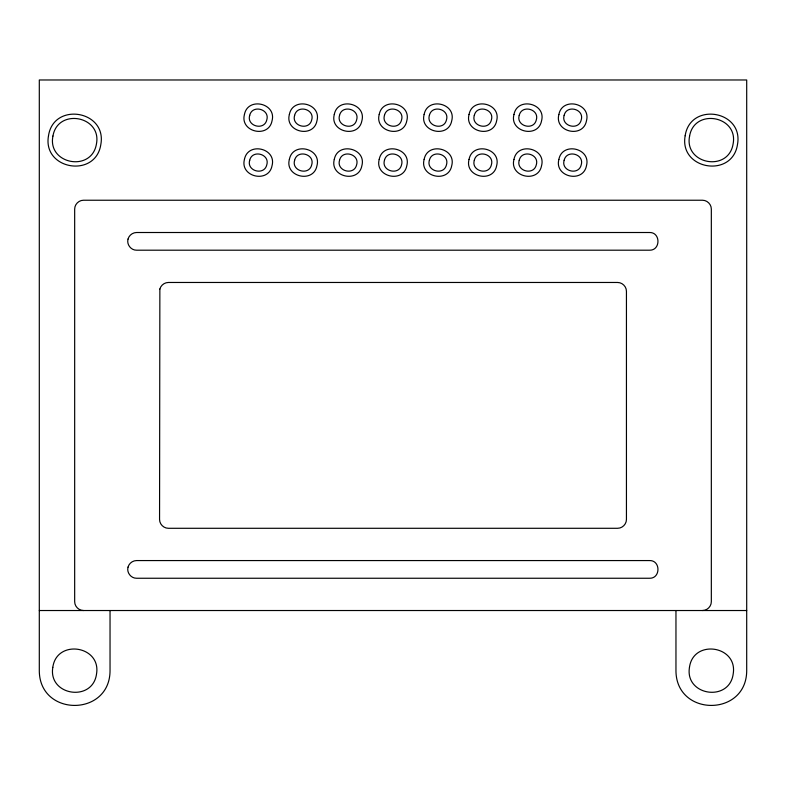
<?xml version="1.0" encoding="UTF-8"?>
<svg xmlns="http://www.w3.org/2000/svg" width="786" height="786" viewBox="0 0 786 786"><rect width="100%" height="100%" fill="white"/><g stroke="black" fill="none" stroke-linecap="round" stroke-linejoin="round"><path stroke-width="1.18" d="M702.488 610.525C707.223 610.555 711.359 606.419 711.33 601.683L711.33 209.076C711.359 204.34 707.223 200.204 702.488 200.234L83.513 200.234C78.777 200.204 74.641 204.34 74.67 209.076L74.67 601.683C74.641 606.419 78.777 610.555 83.513 610.525M39.3 610.525L746.7 610.525M675.96 610.525L675.96 670.655C676.088 716.999 746.572 716.999 746.7 670.655L746.7 79.976L39.3 79.976L39.3 670.655C39.428 716.999 109.912 716.999 110.04 670.655L110.04 610.525M52.809 667.363C48.015 695.748 92.738 702.488 96.531 673.946C101.325 645.561 56.602 638.822 52.809 667.363M689.469 667.363C684.675 695.748 729.398 702.488 733.191 673.946C737.985 645.561 693.262 638.822 689.469 667.363M48.506 135.742C42.248 169.697 95.725 178.619 100.834 144.467C107.093 110.512 53.615 101.591 48.506 135.742M685.166 135.742C678.908 169.697 732.385 178.619 737.494 144.467C743.753 110.512 690.275 101.591 685.166 135.742M52.937 136.047C47.209 164.235 91.559 172.517 96.403 144.162C102.131 115.974 57.781 107.692 52.937 136.047M689.597 136.047C683.869 164.235 728.219 172.517 733.063 144.162C738.791 115.974 694.441 107.692 689.597 136.047M244.446 114.501C239.681 132.068 268.704 138.7 272.035 120.789C276.8 103.221 247.777 96.59 244.446 114.501M244.446 159.42C239.681 176.988 268.704 183.619 272.035 165.708C276.8 148.141 247.777 141.509 244.446 159.42M289.366 114.501C284.601 132.068 313.624 138.7 316.955 120.789C321.72 103.221 292.697 96.59 289.366 114.501M289.366 159.42C284.601 176.988 313.624 183.619 316.955 165.708C321.72 148.141 292.697 141.509 289.366 159.42M334.286 114.501C329.521 132.068 358.544 138.7 361.874 120.789C366.64 103.221 337.616 96.59 334.286 114.501M334.286 159.42C329.521 176.988 358.544 183.619 361.874 165.708C366.64 148.141 337.616 141.509 334.286 159.42M379.206 114.501C374.441 132.068 403.464 138.7 406.794 120.789C411.559 103.221 382.536 96.59 379.206 114.501M379.206 159.42C374.441 176.988 403.464 183.619 406.794 165.708C411.559 148.141 382.536 141.509 379.206 159.42M424.126 114.501C419.36 132.068 448.384 138.7 451.714 120.789C456.479 103.221 427.456 96.59 424.126 114.501M424.126 159.42C419.36 176.988 448.384 183.619 451.714 165.708C456.479 148.141 427.456 141.509 424.126 159.42M469.046 114.501C464.28 132.068 493.303 138.7 496.634 120.789C501.399 103.221 472.376 96.59 469.046 114.501M469.046 159.42C464.28 176.988 493.303 183.619 496.634 165.708C501.399 148.141 472.376 141.509 469.046 159.42M513.965 114.501C509.2 132.068 538.223 138.7 541.554 120.789C546.319 103.221 517.296 96.59 513.965 114.501M513.965 159.42C509.2 176.988 538.223 183.619 541.554 165.708C546.319 148.141 517.296 141.509 513.965 159.42M558.885 114.501C554.12 132.068 583.143 138.7 586.474 120.789C591.239 103.221 562.216 96.59 558.885 114.501M558.885 159.42C554.12 176.988 583.143 183.619 586.474 165.708C591.239 148.141 562.216 141.509 558.885 159.42M128.03 239.062C126.477 244.446 130.967 250.302 136.567 250.194L649.433 250.194C660.79 250.626 660.79 232.076 649.433 232.509L136.567 232.509C132.657 232.528 129.061 235.289 128.03 239.062M159.863 289.022L159.558 519.448C159.529 524.183 163.665 528.32 168.401 528.29L617.6 528.29C622.335 528.32 626.471 524.183 626.442 519.448L626.442 291.311C626.471 286.576 622.335 282.439 617.6 282.469L168.401 282.469C164.49 282.488 160.894 285.249 159.863 289.022M128.03 567.119C126.477 572.503 130.967 578.358 136.567 578.25L649.433 578.25C660.79 578.683 660.79 560.133 649.433 560.565L136.567 560.565C132.657 560.585 129.061 563.346 128.03 567.119M249.702 115.355C246.342 126.212 264.253 131.016 266.778 119.934C270.138 109.077 252.227 104.273 249.702 115.355M249.702 160.275C246.342 171.132 264.253 175.936 266.778 164.854C270.138 153.997 252.227 149.193 249.702 160.275M294.622 115.355C291.262 126.212 309.173 131.016 311.698 119.934C315.058 109.077 297.147 104.273 294.622 115.355M294.622 160.275C291.262 171.132 309.173 175.936 311.698 164.854C315.058 153.997 297.147 149.193 294.622 160.275M339.542 115.355C336.182 126.212 354.093 131.016 356.618 119.934C359.978 109.077 342.067 104.273 339.542 115.355M339.542 160.275C336.182 171.132 354.093 175.936 356.618 164.854C359.978 153.997 342.067 149.193 339.542 160.275M384.462 115.355C381.102 126.212 399.013 131.016 401.538 119.934C404.898 109.077 386.987 104.273 384.462 115.355M384.462 160.275C381.102 171.132 399.013 175.936 401.538 164.854C404.898 153.997 386.987 149.193 384.462 160.275M429.382 115.355C426.022 126.212 443.933 131.016 446.458 119.934C449.818 109.077 431.907 104.273 429.382 115.355M429.382 160.275C426.022 171.132 443.933 175.936 446.458 164.854C449.818 153.997 431.907 149.193 429.382 160.275M474.302 115.355C470.942 126.212 488.853 131.016 491.378 119.934C494.738 109.077 476.827 104.273 474.302 115.355M474.302 160.275C470.942 171.132 488.853 175.936 491.378 164.854C494.738 153.997 476.827 149.193 474.302 160.275M519.222 115.355C515.862 126.212 533.773 131.016 536.298 119.934C539.658 109.077 521.747 104.273 519.222 115.355M519.222 160.275C515.862 171.132 533.773 175.936 536.298 164.854C539.658 153.997 521.747 149.193 519.222 160.275M564.142 115.355C560.782 126.212 578.692 131.016 581.218 119.934C584.578 109.077 566.667 104.273 564.142 115.355M564.142 160.275C560.782 171.132 578.692 175.936 581.218 164.854C584.578 153.997 566.667 149.193 564.142 160.275"/></g></svg>
